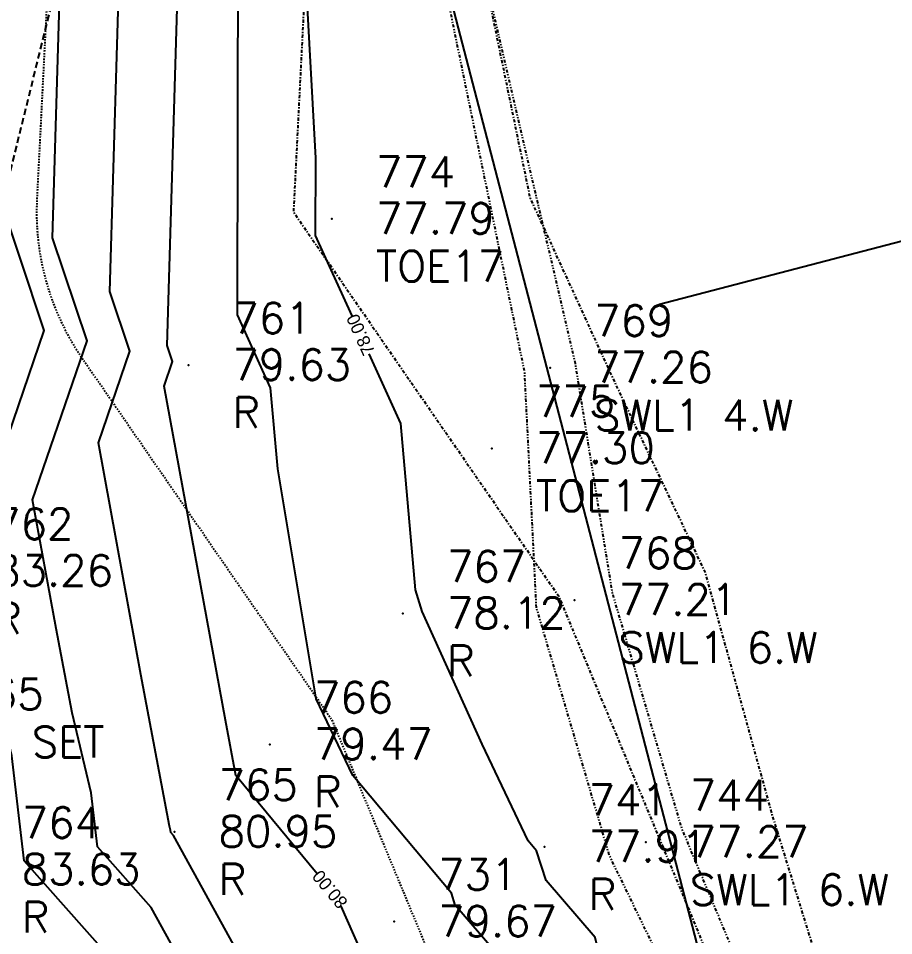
# Model space of a CAD drawing. Header units: feet. Extents: x 1023941 to 1026768, y 90264 to 94497.
# Drawn here: x 1025950.5 to 1026018.6, y 93051.3 to 93122.7 of the extents above; entities that cross this region are included whole.
import ezdxf

# ---------------------------------------------------------------- set-up
doc = ezdxf.new("R2010")
doc.units = ezdxf.units.FT
doc.header["$MEASUREMENT"] = 0
for name, pattern in [('BORDER4', [0.4375, 0.125, -0.0625, 0.125, -0.0625, 0, -0.0625]), ('DASHDOT2', [0.5, 0.25, -0.11875, 0.0125, -0.11875]), ('DASHED', [0.75, 0.5, -0.25]), ('DIVIDE2', [0.625, 0.25, -0.1175, 0.01125, -0.1175, 0.01125, -0.1175])]:
    doc.linetypes.add(name, pattern=pattern)
for name, color, linetype in [('DESC', 6, 'Continuous'), ('E1ABL', 4, 'Continuous'), ('E1WFL-DIG', 4, 'DASHDOT2'), ('E2BDL', 5, 'Continuous'), ('E6SLL', 10, 'DIVIDE2'), ('E6TOS', 9, 'Continuous'), ('E6TOS-R', 9, 'Continuous'), ('E6WBL', 6, 'BORDER4'), ('ELEV', 9, 'Continuous'), ('F1-E1COL', 11, 'Continuous'), ('F1-E6COL', 9, 'Continuous'), ('PNTS', 6, 'Continuous'), ('W6TOS', 10, 'Continuous'), ('W6TVL', 10, 'DASHED')]:
    doc.layers.add(name, color=color, linetype=linetype)
doc.styles.add('S6', font='SIMPLEX', dxfattribs={"height": 0.083333})

# ---------------------------------------------------------------- blocks, each defined once
blk = doc.blocks.new('*U184')
at = {"layer": 'F1-E6COL', "elevation": 82, "flags": 128}
blk.add_lwpolyline([(1025967.942, 93040.56), (1025960.836, 93053.465), (1025956.64, 93058.191), (1025956.154, 93062.378), (1025954.682, 93068.6), (1025953.438, 93075.171), (1025951.599, 93085.203), (1025955.836, 93097.571), (1025953.139, 93105.596), (1025953.838, 93129.102)], dxfattribs=at)
blk = doc.blocks.new('*U132')
at = {"layer": 'F1-E6COL', "elevation": 78, "flags": 128}
for points in [[(1025976.467, 93099.52), (1025973.632, 93105.776), (1025973.639, 93111.774), (1025972.426, 93133.895)], [(1026018.834, 92969.381), (1026017.773, 92972.576), (1026013.163, 92988.712), (1026012.528, 92989.946), (1026008.287, 93002.076), (1026007.307, 93005.874), (1026006.775, 93008.109), (1026005.995, 93009.582), (1026002.937, 93023.945), (1026001.635, 93025.708), (1025995.389, 93051.128), (1025991.569, 93055.575), (1025990.836, 93057.877), (1025990.189, 93058.651), (1025986.591, 93066.185), (1025981.917, 93076.488), (1025981.416, 93078.195), (1025980.266, 93091.139), (1025977.809, 93096.56)]]:
    blk.add_lwpolyline(points, dxfattribs=at)
at = {"layer": 'F1-E6COL', "insert": (1025977.138, 93098.04, 78), "char_height": 1, "attachment_point": 5, "rotation": 114.38068}
blk.add_mtext('{78.00}', dxfattribs=at)
blk = doc.blocks.new('*U123')
at = {"layer": 'F1-E6COL', "elevation": 79, "flags": 128}
blk.add_lwpolyline([(1026018.654, 92963.394), (1026016.991, 92968.865), (1026015.505, 92973.338), (1026011.435, 92987.583), (1026008.834, 92992.636), (1026004.266, 93005.702), (1026004.476, 93006.45), (1026001.276, 93021.485), (1025997.895, 93026.06), (1025993.768, 93042.854), (1025984.491, 93053.654), (1025984.197, 93054.579), (1025976.534, 93063.742), (1025973.683, 93069.712), (1025970.685, 93087.616), (1025970.125, 93093.918), (1025967.557, 93099.583), (1025967.593, 93128.397)], dxfattribs=at)
blk = doc.blocks.new('*U116')
at = {"layer": 'F1-E1COL', "elevation": 80, "flags": 128}
for points in [[(1025973.749, 93056.082), (1025967.419, 93063.722), (1025966.603, 93068.032), (1025961.835, 93094.044), (1025962.494, 93095.968), (1025962.075, 93097.217), (1025963.088, 93131.342), (1025953.586, 93143.883), (1025950.103, 93148.395), (1025944.803, 93157.5), (1025943.044, 93161.491), (1025925.103, 93170.791), (1025920.705, 93172.173), (1025907.951, 93175.808), (1025897.004, 93179.096), (1025891.19, 93177.46), (1025878.437, 93179.09), (1025877.756, 93179.177)], [(1026029.966, 92909.207), (1026026.844, 92919.779), (1026025.969, 92922.8), (1026025.286, 92928.314), (1026024.3, 92932.75), (1026023.954, 92938.149), (1026023.249, 92946.534), (1026022.256, 92947.768), (1026019.648, 92953.132), (1026018.108, 92958.361), (1026018.32, 92959.352), (1026017.285, 92961.315), (1026015.148, 92968.349), (1026013.237, 92974.1), (1026009.707, 92986.454), (1026005.141, 92995.327), (1026001.898, 93004.601), (1026002.346, 93006.192), (1025999.614, 93019.025), (1025994.155, 93026.413), (1025992.148, 93034.579), (1025982.542, 93045.762), (1025977.701, 93048.858), (1025975.607, 93053.563)]]:
    blk.add_lwpolyline(points, dxfattribs=at)
at = {"layer": 'F1-E1COL', "insert": (1025974.745, 93054.879, 80), "char_height": 1, "attachment_point": 5, "rotation": 129.63976}
blk.add_mtext('{80.00}', dxfattribs=at)
blk = doc.blocks.new('*U107')
at = {"layer": 'F1-E6COL', "elevation": 81, "flags": 128}
blk.add_lwpolyline([(1025972.185, 93041.57), (1025962.556, 93059.058), (1025962.351, 93059.288), (1025962.328, 93059.492), (1025962.256, 93059.796), (1025960.02, 93071.602), (1025956.717, 93089.624), (1025959.165, 93096.77), (1025957.607, 93101.406), (1025958.463, 93130.222)], dxfattribs=at)
blk = doc.blocks.new('*U100')
at = {"layer": 'F1-E6COL', "elevation": 83, "flags": 128}
blk.add_lwpolyline([(1025959.116, 93047.873), (1025950.928, 93057.093), (1025949.98, 93065.264), (1025947.108, 93077.404), (1025946.855, 93078.741), (1025946.481, 93080.783), (1025952.507, 93098.373), (1025948.672, 93109.785), (1025949.212, 93127.982)], dxfattribs=at)
blk = doc.blocks.new('POINT')
blk.add_point((0, 0))
at = {"layer": 'DESC', "style": 'S6'}
blk.add_attdef('DESC', (0.1191, -0.1698), '', height=0.0833, dxfattribs=at)
at = {"layer": 'ELEV', "style": 'S6'}
blk.add_attdef('ELEV', (0.1191, -0.0403), '', height=0.0833, dxfattribs=at)
at = {"layer": 'PNTS', "style": 'S6'}
blk.add_attdef('POINT', (0.1191, 0.0855), '', height=0.0833, dxfattribs=at)

msp = doc.modelspace()

# ---------------------------------------------------------------- linework, layer by layer
at = {"layer": 'E1ABL'}
msp.add_line((1026000.38913, 93100.41849), (1026091.5602, 93124.2545), dxfattribs=at)
at = {"layer": 'E1WFL-DIG', "flags": 128}
msp.add_lwpolyline([(1025776.37681, 93486.10305), (1025782.05209, 93471.81425), (1025787.47369, 93455.11601), (1025792.45947, 93440.08064), (1025796.02642, 93428.61746), (1025798.77528, 93415.14754), (1025800.82823, 93404.25516), (1025803.9862, 93391.87175), (1025809.81772, 93376.10791), (1025815.27038, 93360.66154), (1025819.45452, 93348.88606), (1025822.68211, 93340.4873), (1025848.48685, 93315.13617), (1025850.66221, 93300.60777), (1025852.45413, 93279.71695), (1025855.28749, 93249.14672), (1025843.04556, 93216.73377), (1025861.649, 93193.18384), (1025894.87357, 93192.12454), (1025925.17476, 93187.81402), (1025935.11938, 93186.83972), (1025967.03801, 93167.34125), (1025973.53043, 93139.76617), (1025971.90291, 93107.59344), (1025992.55351, 93077.68885), (1026007.31335, 93042.15089), (1026010.66649, 93021.68179), (1026016.04717, 92998.79949), (1026017.77434, 92981.04923), (1026022.86713, 92961.0882), (1026027.42458, 92940.86808), (1026031.98095, 92919.08931), (1026034.85157, 92910.40648), (1026040.75127, 92896.512), (1026045.29291, 92885.79991), (1026046.31291, 92877.39001), (1026048.73329, 92862.47937), (1026054.27304, 92843.9589), (1026061.65877, 92818.3743), (1026065.90583, 92800.78631), (1026070.21672, 92778.7218), (1026076.75444, 92752.17029), (1026080.75959, 92739.52913), (1026087.10457, 92724.62592), (1026091.04353, 92713.01002), (1026091.83856, 92701.70888), (1026093.9497, 92691.10035), (1026097.71059, 92679.95474), (1026102.71598, 92662.62248), (1026104.53467, 92648.25534), (1026104.28915, 92639.79445), (1026105.92312, 92631.22176), (1026113.65843, 92605.5897), (1026119.74744, 92585.58535), (1026130.56696, 92571.75627), (1026153.10275, 92570.17096), (1026183.77566, 92567.35192), (1026209.13992, 92562.23343), (1026212.9952, 92570.88422), (1026184.46905, 92575.34737), (1026140.10565, 92581.09643), (1026132.89368, 92581.40681), (1026125.23605, 92599.95984), (1026119.83365, 92626.54335), (1026115.08129, 92647.18286), (1026112.06271, 92667.75824), (1026107.80115, 92696.74689), (1026098.52483, 92729.37404), (1026090.67177, 92756.34624), (1026084.57319, 92772.87118), (1026077.25312, 92796.65121), (1026072.38544, 92819.72614), (1026062.32495, 92846.90987), (1026058.49931, 92861.19603), (1026055.34956, 92885.60323), (1026050.85504, 92900.01085), (1026045.55947, 92916.92444), (1026039.43991, 92935.38688), (1026033.61379, 92959.05524), (1026030.169, 92975.91856), (1026022.00244, 93000.95831), (1026019.71498, 93014.59775), (1026015.86959, 93032.60272), (1026014.8505, 93042.3486), (1026009.17683, 93060.69296), (1026003.97179, 93079.54236), (1025997.26945, 93093.60485), (1025990.3448, 93108.67269), (1025985.56635, 93131.79081), (1025980.87797, 93156.17675), (1025975.85358, 93178.34113), (1025973.09445, 93187.02227), (1025934.93381, 93208.95315), (1025915.36883, 93261.19688), (1025907.83927, 93239.46736), (1025888.99153, 93231.84789), (1025895.25873, 93266.26615), (1025902.62375, 93275.61798), (1025873.02421, 93295.1259), (1025868.17165, 93307.69082), (1025852.25976, 93321.58091), (1025839.96172, 93337.5539), (1025830.65103, 93352.52425), (1025825.28577, 93365.34185), (1025817.13638, 93382.87754), (1025812.61692, 93393.43343), (1025807.09241, 93418.44137), (1025801.94499, 93436.79305), (1025800.75577, 93453.25828), (1025797.55375, 93478.38576), (1025789.95181, 93490.00653), (1025784.03613, 93500.19742)], dxfattribs=at)
at = {"layer": 'E2BDL'}
msp.add_line((1025950.95116, 93251.48477), (1026070.30023, 92793.58299), dxfattribs=at)
at = {"layer": 'E6SLL', "flags": 128}
for points in [[(1026211.58341, 92561.16864), (1026179.72713, 92568.55752), (1026147.51532, 92570.85709), (1026126.29407, 92574.95734), (1026121.09462, 92588.99263), (1026114.21956, 92615.8142), (1026110.18631, 92635.49592), (1026102.90857, 92664.26513), (1026097.31919, 92689.61668), (1026086.39126, 92712.96845), (1026081.92548, 92735.49391), (1026072.15082, 92780.03355), (1026063.79724, 92806.79592), (1026059.14378, 92833.19427), (1026056.50142, 92846.16841), (1026044.77088, 92870.01274), (1026045.91578, 92884.89827), (1026037.23775, 92909.36065), (1026036.03488, 92928.69792), (1026031.23987, 92950.47518), (1026023.63881, 92970.45647), (1026017.26477, 92997.90796), (1026012.25662, 93025.15061), (1025996.50952, 93057.49588), (1025990.82286, 93076.80803), (1025989.90225, 93095.15396), (1025982.28502, 93132.14625), (1025977.58736, 93158.32495), (1025970.58685, 93170.79824), (1025960.12056, 93178.04684), (1025935.619, 93191.16592), (1025911.42259, 93196.77116), (1025910.79097, 93224.67817), (1025910.9053, 93253.65234), (1025903.01527, 93263.69462), (1025880.35174, 93286.07228), (1025862.71246, 93306.13881), (1025840.22212, 93324.42259), (1025820.7059, 93344.30073), (1025813.94473, 93369.31311), (1025798.47784, 93413.83034), (1025795.34778, 93442.92284), (1025783.60754, 93467.02749), (1025772.62648, 93500.31225)], [(1026212.04251, 92572.22339), (1026180.08317, 92573.54482), (1026148.16994, 92575.82308), (1026130.00524, 92579.33276), (1026125.87351, 92590.48586), (1026119.09328, 92616.9375), (1026115.0616, 92636.61149), (1026107.78656, 92665.37007), (1026103.08331, 92691.38913), (1026094.07993, 92715.32418), (1026089.73134, 92737.25853), (1026076.96366, 92781.39537), (1026068.66566, 92807.97967), (1026064.05638, 92834.12736), (1026061.27227, 92847.79752), (1026049.86103, 92870.99283), (1026050.98231, 92885.57132), (1026042.18455, 92910.37121), (1026041.00119, 92929.39487), (1026036.04385, 92951.90935), (1026028.41333, 92971.96811), (1026020.90479, 92998.58501), (1026016.10528, 93026.34834), (1026002.14728, 93059.59106), (1025996.73297, 93077.97831), (1025993.85704, 93095.79405), (1025985.22759, 93132.73336), (1025980.45091, 93159.35239), (1025972.86411, 93172.8703), (1025962.16362, 93180.28111)]]:
    msp.add_lwpolyline(points, dxfattribs=at)
at = {"layer": 'E6WBL', "flags": 128}
msp.add_lwpolyline([(1025757.78928, 93478.72038), (1025763.22774, 93465.02783), (1025768.47053, 93448.88034), (1025773.41767, 93433.96148), (1025776.63115, 93423.63425), (1025779.14914, 93411.29564), (1025781.29174, 93399.92759), (1025784.86521, 93385.91487), (1025791.00813, 93369.30927), (1025796.41782, 93353.98461), (1025800.69418, 93341.94959), (1025804.01319, 93333.31295, 0.10725132), (1025808.66593, 93326.22032), (1025829.69807, 93305.5579), (1025830.78929, 93298.27002), (1025832.53316, 93277.93943), (1025834.94695, 93251.89608), (1025824.33555, 93223.80029, 0.26326917), (1025827.3516, 93204.33621), (1025845.95504, 93180.78628, 0.22108415), (1025861.01166, 93173.194), (1025893.14134, 93172.16961), (1025922.79018, 93167.95189), (1025928.60602, 93167.38209), (1025949.48445, 93154.62787), (1025953.41266, 93137.94367), (1025951.92846, 93108.60388, 0.16520344), (1025955.44554, 93096.22881), (1025974.89438, 93068.0645), (1025987.95198, 93036.62513), (1025991.04046, 93017.77157), (1025996.2711, 92995.52734), (1025998.01664, 92977.58843), (1026003.41841, 92956.41635), (1026007.88005, 92936.62128), (1026012.63655, 92913.88594), (1026013.59653, 92910.98226)], format="xyb", dxfattribs=at)
at = {"layer": 'W6TVL'}
msp.add_line((1025939.77471, 93070.03354), (1025968.19678, 93184.76593), dxfattribs=at)

# ---------------------------------------------------------------- block references
at = {"layer": 'E6TOS', "xscale": 28.80000000004657, "yscale": 28.80000000000291, "zscale": 28.79999999999999}
for p, values in [((1025974.8982, 93107.06644), {'ELEV': '77.79', 'POINT': '774', 'DESC': 'TOE17'}), ((1025991.87964, 93095.474), {'ELEV': '77.26', 'POINT': '769', 'DESC': 'SWL1 4.W'}), ((1025987.35202, 93089.19727), {'ELEV': '77.30', 'POINT': '775', 'DESC': 'TOE17'}), ((1025993.77791, 93077.39317), {'ELEV': '77.21', 'POINT': '768', 'DESC': 'SWL1 6.W'}), ((1025999.3284, 93058.54347), {'ELEV': '77.27', 'POINT': '744', 'DESC': 'SWL1 6.W'}), ((1025979.73932, 93052.36406), {'ELEV': '79.67', 'POINT': '731', 'DESC': 'TOP14'})]:
    msp.add_blockref('POINT', p, dxfattribs=at).add_auto_attribs(values)
at = {"layer": 'E6TOS-R', "xscale": 28.80000000004657, "yscale": 28.80000000000291, "zscale": 28.79999999999999}
for p, values in [((1025963.72145, 93095.6731), {'ELEV': '79.63', 'POINT': '761', 'DESC': 'R'}), ((1025945.17314, 93079.65353), {'ELEV': '83.26', 'POINT': '762', 'DESC': 'R'}), ((1025980.42082, 93076.35029), {'ELEV': '78.12', 'POINT': '767', 'DESC': 'R'}), ((1025970.06879, 93066.15202), {'ELEV': '79.47', 'POINT': '766', 'DESC': 'R'}), ((1025962.64396, 93059.34458), {'ELEV': '80.95', 'POINT': '765', 'DESC': 'R'}), ((1025991.44892, 93058.18164), {'ELEV': '77.91', 'POINT': '741', 'DESC': 'R'}), ((1025947.32099, 93056.40036), {'ELEV': '83.63', 'POINT': '764', 'DESC': 'R'})]:
    msp.add_blockref('POINT', p, dxfattribs=at).add_auto_attribs(values)
at = {"layer": 'F1-E1COL'}
msp.add_blockref('*U116', (0, 0), dxfattribs=at)
at = {"layer": 'F1-E6COL'}
for name in ['*U100', '*U184', '*U107', '*U123', '*U132']:
    msp.add_blockref(name, (0, 0), dxfattribs=at)
at = {"layer": 'W6TOS', "xscale": 28.80000000004657, "yscale": 28.80000000000291, "zscale": 28.79999999999999}
msp.add_blockref('POINT', (1025939.77471, 93070.03354), dxfattribs=at).add_auto_attribs({'ELEV': '84.65', 'POINT': '233', 'DESC': 'HUB SET'})

doc.saveas('drawing.dxf')
